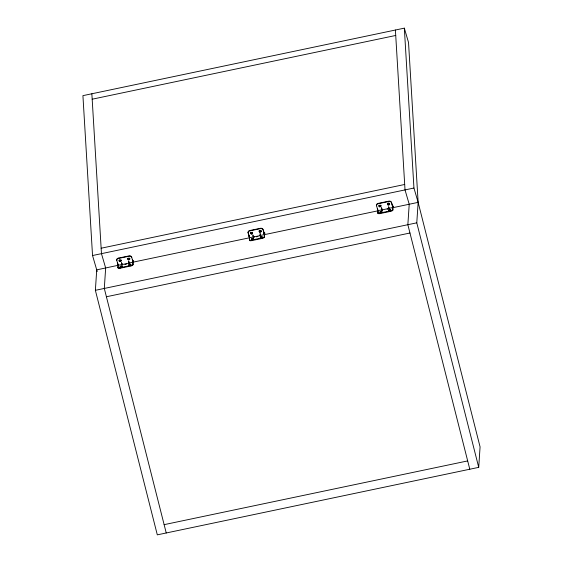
<?xml version="1.0" encoding="UTF-8"?>
<svg xmlns="http://www.w3.org/2000/svg" width="563" height="563" viewBox="0 0 563 563"><rect width="100%" height="100%" fill="white"/><g stroke="black" fill="none" stroke-linecap="round" stroke-linejoin="round"><path stroke-width="0.84" d="M95.372 290.318L96.73 269.867L92.536 255.532L82.923 95.647L404.333 28.15L408.527 42.485L418.14 202.37L416.782 222.828L478.719 467.353L157.309 534.85L95.372 290.318L416.782 222.828M133.149 262.084L132.988 264.737A2.175 0.774 -14.2 0 1 130.82 265.989L120.109 268.234A2.175 0.774 -14.2 0 1 118.047 267.875L117.913 264.666M118.047 267.875L118.096 264.849M121.995 263.836L122.03 265.138L121.615 263.174M128.85 261.654L129.131 263.09L121.897 264.61M132.988 264.737L132.741 261.077M264.561 234.489L264.399 237.143A2.175 0.774 -14.2 0 1 262.231 238.395L251.52 240.64A2.175 0.774 -14.2 0 1 249.458 240.281L249.325 237.072M249.458 240.281L249.599 237.368M253.477 236.819L253.441 237.544L252.836 234.82M264.399 237.143L264.209 233.722M392.854 206.677L392.847 210.09A2.175 0.774 -14.2 0 1 390.68 211.336L379.969 213.588A2.175 0.774 -14.2 0 1 377.907 213.229L377.907 210.653L376.527 205.53A2.175 1.752 -3.4 0 1 378.146 203.391L388.857 201.146A2.175 1.752 -3.4 0 1 391.468 202.391L392.678 206.804L391.468 202.391M377.907 213.229L378.069 210.759M381.918 209.767L381.883 210.485L381.397 207.979M388.561 206.572L388.991 208.444L381.756 209.964M392.847 210.09L392.65 206.663M478.719 467.353L480.077 446.902L418.14 202.37L413.946 188.035L404.333 28.15M388.526 207.487L388.54 207.993L389.019 207.881M264.884 232.983L264.99 233.406M377.956 210.323L377.71 209.802M381.784 209.401L381.573 208.789L381.995 208.936M260.24 234.489L260.395 235.967M129.026 262.351L128.976 263.554M92.177 99.208L395.733 35.462M101.136 248.22L404.691 184.474M92.536 255.532L413.946 188.035M118.343 258.135L118.364 258.473A2.175 1.752 -3.4 0 0 116.745 260.613L116.724 260.268A2.175 1.752 -3.4 0 1 118.343 258.135L129.061 255.883A2.175 1.752 -3.4 0 1 131.665 257.129L132.875 261.542M249.332 236.741L248.142 232.681A2.175 1.752 -3.4 0 1 249.761 230.541L260.472 228.289A2.175 1.752 -3.4 0 1 263.083 229.542L264.061 232.998M376.527 205.53L376.548 205.875A2.175 1.752 -3.4 0 1 378.167 203.736L388.878 201.491A2.175 1.752 -3.4 0 1 391.489 202.736M118.364 258.473L129.082 256.228A2.175 1.752 -3.4 0 1 131.686 257.474L131.665 257.129M248.163 233.019A2.175 1.752 -3.4 0 1 249.782 230.886L260.493 228.634A2.175 1.752 -3.4 0 1 263.104 229.88L264.455 234.117M377.907 210.653L381.763 209.851M388.998 208.331L392.847 207.522M121.904 264.497L96.73 269.867L97.167 271.57M129.138 262.977L249.268 237.839M249.465 237.713L254.427 236.756M259.585 235.672L264.406 234.574M264.744 234.588L378.259 210.752M392.875 207.677L418.14 202.37M253.308 237.016L260.542 235.496L260.078 233.3M387.161 209.162L388.78 208.817L388.519 207.648M124.93 264.406L126.548 264.068M256.341 236.812L257.96 236.474M377.773 212.701A2.175 0.774 -14.2 0 0 379.835 213.06L390.546 210.815A2.175 0.774 -14.2 0 0 392.714 209.563M117.913 267.355A2.175 0.774 -14.2 0 0 119.975 267.714L130.686 265.462A2.175 0.774 -14.2 0 0 132.854 264.216M249.325 239.754A2.175 0.774 -14.2 0 0 251.387 240.119L262.098 237.868A2.175 0.774 -14.2 0 0 264.265 236.622M106.407 296.757L409.963 233.012M164.129 524.66L467.684 460.914M381.594 209.126L382.298 210.182L382.052 209.352M253.202 236.277L253.906 237.326L253.667 236.495M121.791 263.871L122.495 264.92M380.785 205.235L380.834 205.284A1.042 0.837 -3.4 0 1 379.884 206.537L379.617 206.508A1.042 0.837 -3.4 0 1 379.04 205.277M252.287 232.259L252.442 232.428A1.042 0.837 -3.4 0 1 252.541 232.632M120.876 259.846L121.031 260.022A1.042 0.837 -3.4 0 1 120.081 261.274L119.813 261.246A1.042 0.837 -3.4 0 1 119.405 259.846M392.467 205.002L392.502 205.945M393.417 206.375L393.333 206.016M129.124 262.583L128.948 262.076M392.77 207.057L392.883 206.888M381.51 207.979L381.77 209.14M133.537 260.95L133.473 260.592M132.854 261.528L133.044 261.711M260.127 234.792L260.373 235.623M248.142 232.681L249.12 236.136M122.474 264.575L122.255 264.089M116.724 260.268L117.913 264.336M392.728 207.163L392.594 206.424M382.277 209.837L382.347 210.372M249.268 236.861L249.346 237.361M132.847 260.599L132.615 260.022L132.615 260.38M121.714 263.597L121.911 263.794M117.934 264.955L117.801 264.216M469.788 469.232L407.858 224.7L409.217 204.249L405.015 189.914L395.402 30.022M390.546 210.815L390.68 211.336M379.835 213.06L379.969 213.588M262.098 237.868L262.231 238.395M251.387 240.119L251.52 240.64M130.686 265.462L130.82 265.989M119.975 267.714L120.109 268.234M166.24 532.978L104.303 288.446L105.661 267.995L101.467 253.66L91.853 93.768M388.702 207.297L388.787 207.656M381.623 208.099L381.848 209.183M381.552 209.176L381.327 208.085M377.653 209.563L377.703 209.985L377.717 209.598M264.153 233.483L264.195 233.898M248.959 235.369L249.254 237.037M132.784 261.492L132.622 260.768M117.843 264.631L117.681 263.906M392.481 206.114L392.559 206.487M377.407 208.317L377.618 209.626M264.033 233.173L264.11 233.539M260.268 234.06L260.57 234.827M253.026 235.58L253.336 236.347M249.092 236.312L249.17 236.678M128.85 261.943L128.66 260.901M121.615 263.463L121.425 262.414M392.812 206.438L392.939 206.853M392.418 205.762L392.545 206.178M377.604 209.316L377.52 208.69M264.103 233.237L263.899 232.23M132.558 260.409L132.692 260.831M117.751 263.97L117.547 262.963M132.65 260.592L132.488 259.832M117.709 263.73L117.66 263.217M260.148 235.137L260.416 234.412M389.476 203.468A1.042 0.837 -3.4 0 1 388.625 204.714A1.042 0.837 -3.4 0 1 387.597 203.595A1.042 0.837 -3.4 0 1 389.322 203.292M129.757 258.839A1.042 0.837 -3.4 0 1 128.336 259.395A1.042 0.837 -3.4 0 1 127.878 258.199M129.673 258.206A1.042 0.837 -3.4 0 1 129.772 258.41M252.569 232.85A1.042 0.837 -3.4 0 1 251.499 233.68L251.232 233.652A1.042 0.837 -3.4 0 1 250.824 232.252M261.091 230.612A1.042 0.837 -3.4 0 1 260.141 231.865A1.042 0.837 -3.4 0 1 259.297 230.605M129.842 265.391A1.042 0.366 -14.2 0 1 128.864 265.187A1.042 0.366 -14.2 0 1 130.067 264.589A1.042 0.366 -14.2 0 1 130.834 264.899M121.918 266.946A1.042 0.366 -14.2 0 1 121.453 267.136M120.236 267.122A1.042 0.366 -14.2 0 1 121.122 266.468A1.042 0.366 -14.2 0 1 122.234 266.609M260.585 237.29A1.042 0.366 -14.2 0 1 261.809 236.974A1.042 0.366 -14.2 0 1 262.245 237.304M253.111 239.458A1.042 0.366 -14.2 0 1 252.864 239.542M251.654 239.528A1.042 0.366 -14.2 0 1 252.534 238.874A1.042 0.366 -14.2 0 1 253.646 239.015M389.026 210.238A1.042 0.366 -14.2 0 1 390.25 209.922A1.042 0.366 -14.2 0 1 390.694 210.252M381.313 212.49A1.042 0.366 -14.2 0 1 381.045 212.561M380.187 212.547A1.042 0.366 -14.2 0 1 380.602 211.941A1.042 0.366 -14.2 0 1 381.967 211.801M379.905 206.881L379.638 206.846A1.042 0.837 -3.4 0 1 379.061 205.622A1.042 0.837 -3.4 0 1 380.694 205.453L380.855 205.629A1.042 0.837 -3.4 0 1 379.905 206.881M251.52 234.025L251.253 233.997A1.042 0.837 -3.4 0 1 250.669 232.765A1.042 0.837 -3.4 0 1 252.308 232.596L252.463 232.772A1.042 0.837 -3.4 0 1 251.52 234.025M120.102 261.619L119.835 261.584A1.042 0.837 -3.4 0 1 119.257 260.359A1.042 0.837 -3.4 0 1 120.897 260.19L121.052 260.366A1.042 0.837 -3.4 0 1 120.102 261.619M388.041 204.946A1.042 0.837 -3.4 0 0 389.624 204.228A1.042 0.837 -3.4 0 0 388.097 203.496A1.042 0.837 -3.4 0 0 388.041 204.946M128.237 259.684A1.042 0.837 -3.4 0 0 129.821 258.966A1.042 0.837 -3.4 0 0 128.294 258.241A1.042 0.837 -3.4 0 0 128.237 259.684M259.649 232.097A1.042 0.837 -3.4 0 0 261.232 231.379A1.042 0.837 -3.4 0 0 259.705 230.647A1.042 0.837 -3.4 0 0 259.649 232.097M129.208 264.92A1.042 0.366 -14.2 0 0 130.743 264.272A1.042 0.366 -14.2 0 0 129.251 264.251A1.042 0.366 -14.2 0 0 129.208 264.92M120.559 266.735A1.042 0.366 -14.2 0 0 122.101 266.088A1.042 0.366 -14.2 0 0 120.609 266.067A1.042 0.366 -14.2 0 0 120.559 266.735M260.62 237.326A1.042 0.366 -14.2 0 0 262.154 236.678A1.042 0.366 -14.2 0 0 260.662 236.657A1.042 0.366 -14.2 0 0 260.62 237.326M251.971 239.141A1.042 0.366 -14.2 0 0 253.512 238.494A1.042 0.366 -14.2 0 0 252.02 238.473A1.042 0.366 -14.2 0 0 251.971 239.141M389.061 210.273A1.042 0.366 -14.2 0 0 390.602 209.619A1.042 0.366 -14.2 0 0 389.11 209.605A1.042 0.366 -14.2 0 0 389.061 210.273M380.412 212.089A1.042 0.366 -14.2 0 0 381.953 211.435A1.042 0.366 -14.2 0 0 380.468 211.421A1.042 0.366 -14.2 0 0 380.412 212.089"/></g></svg>
